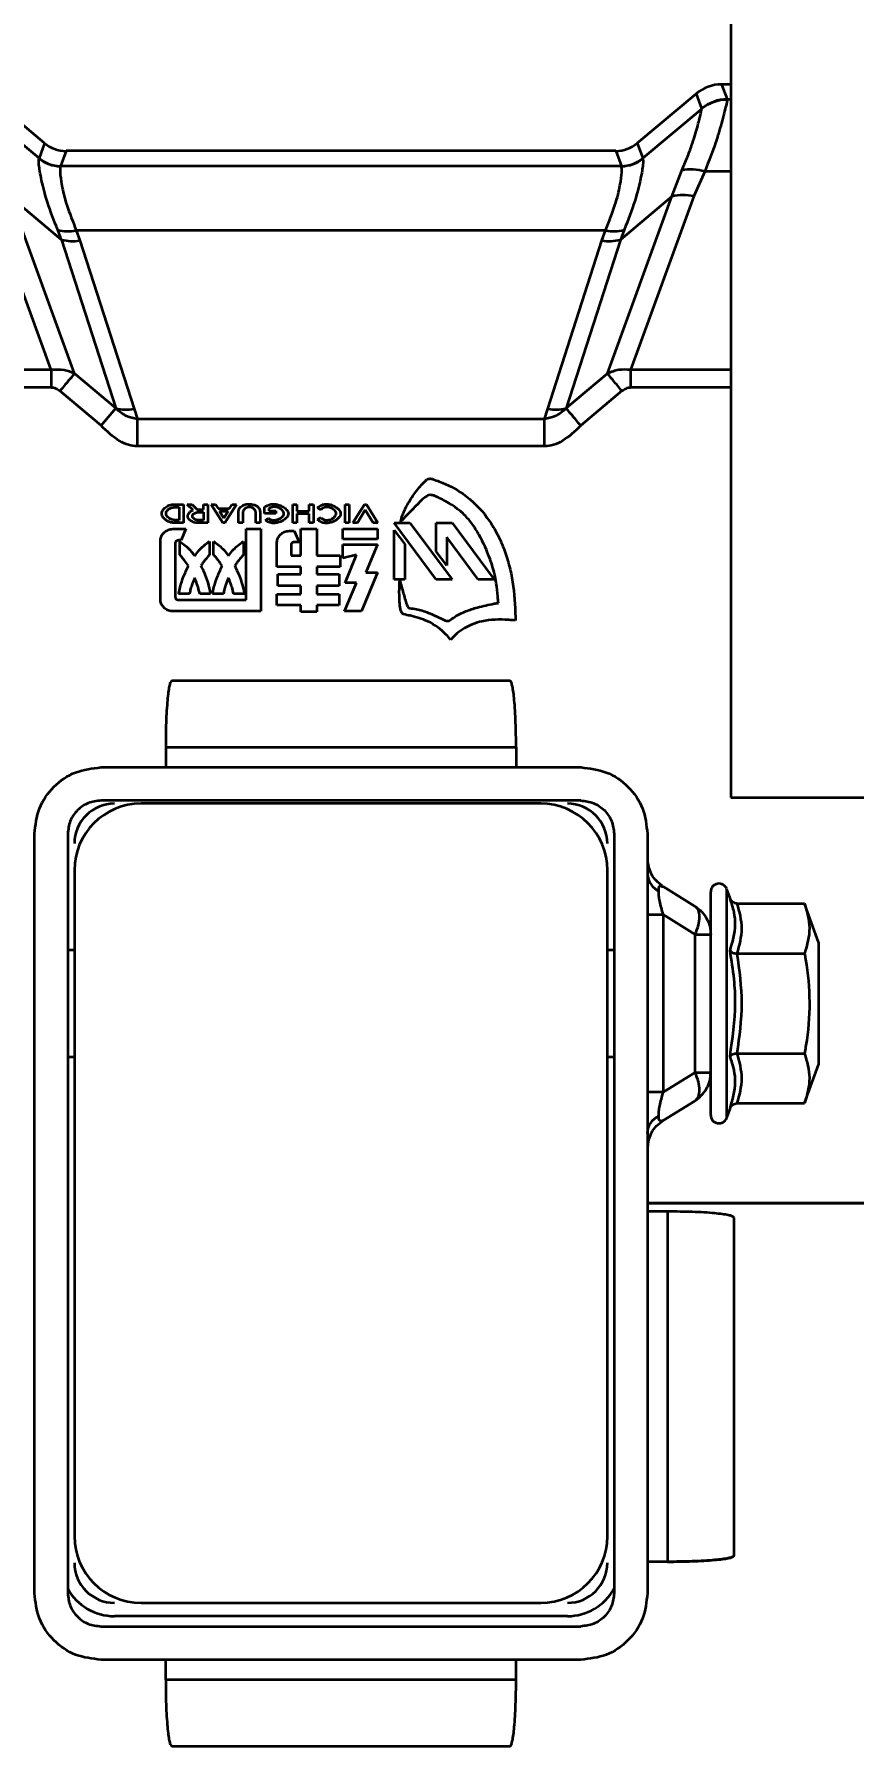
# Model space of a CAD drawing. Header units: millimetres. Extents: x 0 to 420, y 0 to 297.
# Drawn here: x 167.975 to 168.589, y 173.472 to 174.765 of the extents above; entities that cross this region are included whole.
import ezdxf

# ---------------------------------------------------------------- set-up
doc = ezdxf.new("R2010")
doc.units = ezdxf.units.MM
doc.layers.add('尺寸线层', color=150, linetype='Continuous')
doc.styles.add('SLDTEXTSTYLE2', font='TXT', dxfattribs={"width": 0.7})
doc.dimstyles.new('SLDDIMSTYLE0', dxfattribs={"dimtxt": 3.5, "dimasz": 3.302, "dimexe": 0, "dimexo": 0.0625, "dimgap": 0.875, "dimtad": 1, "dimdec": 1, "dimlfac": 100, "dimrnd": 1e-09, "dimzin": 12, "dimdsep": 46, "dimtxsty": 'SLDTEXTSTYLE2', "dimsah": 1, "dimcen": 0.09, "dimadec": 0, "dimazin": 3, "dimtfac": 1, "dimtdec": 3, "dimtofl": 0, "dimtmove": 0, "dimatfit": 3, "dimfxl": 0, "dimfrac": 2, "dimtolj": 1, "dimtzin": 12, "dimarcsym": 0})

# ---------------------------------------------------------------- blocks, each defined once
blk = doc.blocks.new('_D_6')
at = {"layer": '尺寸线层'}
for p, q in [((91.2154, 164.9172), (91.2154, 234.1922)), ((321.3154, 165.1871), (321.3154, 234.1922)), ((321.3154, 233.1922), (91.2154, 233.1922))]:
    blk.add_line(p, q, dxfattribs=at)
for points in [[(91.2154, 233.1922), (94.5174, 232.6842), (94.5174, 233.7002)], [(321.3154, 233.1922), (318.0134, 233.7002), (318.0134, 232.6842)]]:
    blk.add_solid(points, dxfattribs=at)
at = {"layer": '尺寸线层', "insert": (205.1726, 237.704), "char_height": 3.5, "attachment_point": 1, "style": 'SLDTEXTSTYLE2'}
blk.add_mtext('23010', dxfattribs=at)
blk = doc.blocks.new('_D_7')
at = {"layer": '尺寸线层'}
for p, q in [((70.597, 160.4022), (70.597, 246.1922)), ((332.8156, 175.1167), (332.8156, 246.1922)), ((332.8156, 245.1922), (70.597, 245.1922))]:
    blk.add_line(p, q, dxfattribs=at)
for points in [[(70.597, 245.1922), (73.899, 244.6842), (73.899, 245.7002)], [(332.8156, 245.1922), (329.5136, 245.7002), (329.5136, 244.6842)]]:
    blk.add_solid(points, dxfattribs=at)
at = {"layer": '尺寸线层', "insert": (202.8758, 249.704), "char_height": 3.5, "attachment_point": 1, "style": 'SLDTEXTSTYLE2'}
blk.add_mtext('26221.85', dxfattribs=at)

msp = doc.modelspace()

# ---------------------------------------------------------------- linework, layer by layer
at = {"color": 7, "linetype": 'Continuous', "lineweight": 35}
for p, q in [((168.497, 177.8203), (168.497, 174.1922)), ((168.4945, 174.7165), (168.4904, 174.7276)), ((168.497, 174.7276), (168.4904, 174.7276)), ((167.9821, 174.6834), (167.9379, 174.7206)), ((168.4712, 174.7206), (168.4269, 174.6834)), ((168.4712, 174.7206), (168.4752, 174.7095)), ((168.4945, 174.7165), (168.4945, 174.7161)), ((168.4945, 174.7165), (168.497, 174.7165)), ((167.978, 174.6721), (167.9338, 174.7091)), ((168.4752, 174.7091), (168.431, 174.6721)), ((168.4752, 174.7095), (168.4752, 174.7091)), ((167.9821, 174.6834), (167.978, 174.6721)), ((167.9982, 174.6776), (167.994, 174.6662)), ((168.4108, 174.6776), (167.9982, 174.6776)), ((168.4108, 174.6776), (168.415, 174.6662)), ((168.4269, 174.6834), (168.431, 174.6721)), ((167.978, 174.672), (167.978, 174.6721)), ((167.994, 174.6661), (167.994, 174.6662)), ((168.415, 174.6661), (167.994, 174.6661)), ((168.415, 174.6661), (168.415, 174.6662)), ((168.431, 174.6721), (168.4311, 174.672)), ((168.4529, 174.6435), (168.4603, 174.663)), ((168.4775, 174.6622), (168.4693, 174.6436)), ((168.497, 174.6622), (168.4775, 174.6622)), ((167.9871, 174.5133), (167.9397, 174.6436)), ((168.0046, 174.5105), (167.9562, 174.6435)), ((167.9562, 174.6435), (167.9949, 174.611)), ((168.4045, 174.5105), (168.4529, 174.6435)), ((168.4529, 174.6435), (168.4142, 174.611)), ((168.4693, 174.6436), (168.4219, 174.5133)), ((167.9949, 174.611), (167.992, 174.6183)), ((167.9949, 174.611), (168.0355, 174.4845)), ((168.0059, 174.618), (168.0086, 174.6104)), ((168.4031, 174.618), (168.0059, 174.618)), ((168.0086, 174.6104), (168.0493, 174.4839)), ((168.3598, 174.4839), (168.4004, 174.6104)), ((168.4142, 174.611), (168.3735, 174.4845)), ((168.4004, 174.6104), (168.4031, 174.618)), ((168.4171, 174.6183), (168.4142, 174.611)), ((167.9871, 174.5133), (167.7807, 174.5133)), ((168.0355, 174.4845), (168.0046, 174.5105)), ((168.4045, 174.5105), (168.3735, 174.4845)), ((168.4219, 174.5133), (168.4219, 174.5001)), ((168.497, 174.5133), (168.4219, 174.5133)), ((167.9871, 174.5001), (167.7807, 174.5001)), ((168.0245, 174.4714), (167.9936, 174.4974)), ((168.4154, 174.4974), (168.3845, 174.4714)), ((168.497, 174.5001), (168.4219, 174.5001)), ((168.0245, 174.4714), (168.0355, 174.4845)), ((168.0493, 174.4839), (168.0518, 174.4762)), ((168.3573, 174.4762), (168.3598, 174.4839)), ((168.0518, 174.4559), (168.0518, 174.4762)), ((168.3573, 174.4762), (168.0518, 174.4762)), ((168.3573, 174.4559), (168.3573, 174.4762)), ((168.3573, 174.4559), (168.0518, 174.4559)), ((168.0787, 174.4123), (168.0864, 174.4123)), ((168.079, 174.4101), (168.0832, 174.4101)), ((168.0832, 174.4101), (168.0832, 174.4005)), ((168.0864, 174.4123), (168.0864, 174.3984)), ((168.089, 174.4123), (168.0929, 174.4123)), ((168.0935, 174.408), (168.089, 174.4123)), ((168.0929, 174.4123), (168.0967, 174.4084)), ((168.0976, 174.4085), (168.1014, 174.4085)), ((168.0977, 174.4065), (168.1014, 174.4065)), ((168.1014, 174.4123), (168.1047, 174.4123)), ((168.1014, 174.4085), (168.1014, 174.4123)), ((168.1014, 174.4065), (168.1014, 174.4004)), ((168.1047, 174.4123), (168.1047, 174.3984)), ((168.1071, 174.4123), (168.1104, 174.4123)), ((168.1158, 174.3984), (168.1071, 174.4123)), ((168.1104, 174.4123), (168.1123, 174.4092)), ((168.1123, 174.4092), (168.121, 174.4092)), ((168.1166, 174.4018), (168.1134, 174.4072)), ((168.1134, 174.4072), (168.1199, 174.4072)), ((168.1199, 174.4072), (168.1166, 174.4018)), ((168.1262, 174.4123), (168.1175, 174.3984)), ((168.121, 174.4092), (168.1228, 174.4123)), ((168.1228, 174.4123), (168.1262, 174.4123)), ((168.1277, 174.3984), (168.1277, 174.4067)), ((168.1309, 174.4061), (168.1309, 174.3984)), ((168.1407, 174.3984), (168.1407, 174.4061)), ((168.1438, 174.4067), (168.1438, 174.3984)), ((168.1472, 174.4054), (168.1472, 174.4104)), ((168.1556, 174.4054), (168.1472, 174.4054)), ((168.1479, 174.4002), (168.1499, 174.4019)), ((168.1504, 174.4092), (168.1504, 174.4074)), ((168.1504, 174.4074), (168.1556, 174.4074)), ((168.1556, 174.4074), (168.1556, 174.4054)), ((168.1683, 174.4123), (168.1715, 174.4123)), ((168.1683, 174.3984), (168.1683, 174.4123)), ((168.1715, 174.4123), (168.1715, 174.4073)), ((168.1715, 174.4073), (168.1807, 174.4073)), ((168.1715, 174.4053), (168.1715, 174.3984)), ((168.1807, 174.4053), (168.1715, 174.4053)), ((168.1807, 174.4123), (168.1838, 174.4123)), ((168.1807, 174.4073), (168.1807, 174.4123)), ((168.1807, 174.3984), (168.1807, 174.4053)), ((168.1838, 174.4123), (168.1838, 174.3984)), ((168.1894, 174.4083), (168.1869, 174.4098)), ((168.1869, 174.4009), (168.1894, 174.4024)), ((168.2076, 174.3984), (168.2076, 174.4123)), ((168.2076, 174.4123), (168.2108, 174.4123)), ((168.2108, 174.4123), (168.2108, 174.3984)), ((168.2134, 174.3984), (168.2221, 174.4123)), ((168.2228, 174.4083), (168.217, 174.3984)), ((168.2221, 174.4123), (168.2236, 174.4123)), ((168.2287, 174.3984), (168.2228, 174.4083)), ((168.2236, 174.4123), (168.2322, 174.3984)), ((168.0784, 174.3938), (168.0881, 174.3938)), ((168.0832, 174.4005), (168.0793, 174.4005)), ((168.0864, 174.3984), (168.0793, 174.3984)), ((168.0881, 174.3938), (168.0846, 174.3853)), ((168.1047, 174.3984), (168.0967, 174.3984)), ((168.1014, 174.4004), (168.0972, 174.4004)), ((168.1175, 174.3984), (168.1158, 174.3984)), ((168.1309, 174.3984), (168.1277, 174.3984)), ((168.1333, 174.3938), (168.1444, 174.3938)), ((168.1333, 174.3405), (168.1333, 174.3938)), ((168.1438, 174.3984), (168.1407, 174.3984)), ((168.1444, 174.3938), (168.1444, 174.332)), ((168.1657, 174.3923), (168.1695, 174.3923)), ((168.1715, 174.3984), (168.1683, 174.3984)), ((168.1695, 174.3923), (168.1732, 174.3839)), ((168.1744, 174.3938), (168.1863, 174.3938)), ((168.1744, 174.3739), (168.1744, 174.3938)), ((168.1838, 174.3984), (168.1807, 174.3984)), ((168.1863, 174.3938), (168.1863, 174.3739)), ((168.2059, 174.3862), (168.2059, 174.3938)), ((168.2059, 174.3938), (168.2319, 174.3938)), ((168.2108, 174.3984), (168.2076, 174.3984)), ((168.217, 174.3984), (168.2134, 174.3984)), ((168.2322, 174.3984), (168.2287, 174.3984)), ((168.2319, 174.3938), (168.2319, 174.3862)), ((168.2445, 174.3983), (168.2563, 174.3983)), ((168.276, 174.3558), (168.2445, 174.3983)), ((168.2445, 174.3558), (168.2445, 174.393)), ((168.2445, 174.393), (168.2524, 174.3824)), ((168.2563, 174.3983), (168.2879, 174.3558)), ((168.276, 174.3983), (168.2879, 174.3983)), ((168.276, 174.377), (168.276, 174.3983)), ((168.2879, 174.3983), (168.3195, 174.3558)), ((168.069, 174.3414), (168.069, 174.3845)), ((168.0801, 174.3827), (168.0801, 174.3431)), ((168.0846, 174.3853), (168.0828, 174.3853)), ((168.0836, 174.3743), (168.0836, 174.3845)), ((168.1058, 174.3845), (168.1058, 174.3743)), ((168.109, 174.3743), (168.109, 174.3845)), ((168.1313, 174.3845), (168.1313, 174.3743)), ((168.1564, 174.3655), (168.1564, 174.383)), ((168.1671, 174.3815), (168.1671, 174.3739)), ((168.1732, 174.3839), (168.1697, 174.3839)), ((168.2319, 174.3862), (168.2059, 174.3862)), ((168.2059, 174.3821), (168.2319, 174.3821)), ((168.2059, 174.3719), (168.2059, 174.3821)), ((168.2319, 174.3821), (168.2231, 174.3612)), ((168.2524, 174.3824), (168.2524, 174.3558)), ((168.2839, 174.3664), (168.276, 174.377)), ((168.3076, 174.3558), (168.2839, 174.3877)), ((168.2839, 174.3877), (168.2839, 174.3664)), ((168.1744, 174.3655), (168.1564, 174.3655)), ((168.1671, 174.3739), (168.1744, 174.3739)), ((168.1744, 174.3598), (168.1744, 174.3655)), ((168.1863, 174.3739), (168.204, 174.3739)), ((168.1863, 174.3655), (168.1863, 174.3598)), ((168.204, 174.3655), (168.1863, 174.3655)), ((168.204, 174.3739), (168.204, 174.3655)), ((168.2161, 174.3743), (168.2059, 174.3719)), ((168.2076, 174.3534), (168.2161, 174.3743)), ((168.1572, 174.3598), (168.1744, 174.3598)), ((168.1572, 174.351), (168.1572, 174.3598)), ((168.1744, 174.351), (168.1572, 174.351)), ((168.1744, 174.3449), (168.1744, 174.351)), ((168.1863, 174.3598), (168.2032, 174.3598)), ((168.1863, 174.351), (168.1863, 174.3449)), ((168.2032, 174.351), (168.1863, 174.351)), ((168.2032, 174.3598), (168.2032, 174.351)), ((168.2073, 174.3322), (168.2161, 174.3534)), ((168.2161, 174.3534), (168.2076, 174.3534)), ((168.2319, 174.3612), (168.2199, 174.3322)), ((168.2231, 174.3612), (168.2319, 174.3612)), ((168.2524, 174.3558), (168.2445, 174.3558)), ((168.2879, 174.3558), (168.276, 174.3558)), ((168.3195, 174.3558), (168.3076, 174.3558)), ((168.0909, 174.3452), (168.0827, 174.3452)), ((168.0828, 174.3405), (168.1333, 174.3405)), ((168.1067, 174.3452), (168.0985, 174.3452)), ((168.1163, 174.3452), (168.1081, 174.3452)), ((168.1321, 174.3452), (168.124, 174.3452)), ((168.1564, 174.3449), (168.1744, 174.3449)), ((168.1564, 174.3365), (168.1564, 174.3449)), ((168.1744, 174.3365), (168.1564, 174.3365)), ((168.1744, 174.3316), (168.1744, 174.3365)), ((168.1863, 174.3449), (168.2033, 174.3449)), ((168.1863, 174.3365), (168.1863, 174.3316)), ((168.2033, 174.3365), (168.1863, 174.3365)), ((168.2033, 174.3449), (168.2033, 174.3365)), ((168.1444, 174.332), (168.0784, 174.332)), ((168.1863, 174.3316), (168.1744, 174.3316)), ((168.2199, 174.3322), (168.2073, 174.3322)), ((168.3314, 174.2799), (168.0776, 174.2799)), ((168.3314, 174.2799), (168.3315, 174.2799)), ((168.073, 174.2299), (168.336, 174.2299)), ((168.073, 174.2299), (168.073, 174.2149)), ((168.336, 174.2299), (168.336, 174.2149)), ((168.3361, 174.2299), (168.3361, 174.2149)), ((168.0245, 174.2149), (168.3845, 174.2149)), ((168.3845, 174.1899), (168.0245, 174.1899)), ((168.3545, 174.1876), (168.0545, 174.1876)), ((168.497, 174.1922), (182.497, 174.1922)), ((167.9745, 173.5949), (167.9745, 174.1649)), ((167.9995, 174.1649), (167.9995, 173.5949)), ((168.4095, 174.1649), (168.4095, 173.5949)), ((168.4345, 174.1649), (168.4345, 173.5949)), ((168.436, 174.1376), (168.4347, 174.1438)), ((168.0045, 174.1376), (168.0045, 173.6376)), ((168.4045, 173.6376), (168.4045, 174.1376)), ((168.437, 174.1359), (168.4352, 174.1407)), ((168.4455, 174.1259), (168.4438, 174.1273)), ((168.4457, 174.1255), (168.4463, 174.1255)), ((168.4463, 174.1255), (168.4703, 174.1105)), ((168.482, 174.0893), (168.482, 174.1214)), ((168.4965, 174.1167), (168.494, 174.1235)), ((168.494, 173.9517), (168.494, 174.1235)), ((168.4463, 174.1043), (168.4463, 173.9709)), ((168.4463, 174.1043), (168.4703, 174.0893)), ((168.5017, 174.1127), (168.5524, 174.1127)), ((168.563, 174.0836), (168.5524, 174.1127)), ((168.0045, 174.0776), (167.9995, 174.0776)), ((168.4095, 174.0776), (168.4045, 174.0776)), ((168.4703, 173.9858), (168.4703, 174.0893)), ((168.4703, 174.0893), (168.482, 174.0893)), ((168.482, 173.9858), (168.482, 174.0893)), ((168.563, 174.0836), (168.563, 173.9916)), ((168.5017, 174.0751), (168.5524, 174.0751)), ((168.5017, 174.0001), (168.5524, 174.0001)), ((167.9995, 173.9976), (168.0045, 173.9976)), ((168.4045, 173.9976), (168.4095, 173.9976)), ((168.5524, 173.9626), (168.563, 173.9916)), ((168.4463, 173.9709), (168.4703, 173.9858)), ((168.4703, 173.9858), (168.482, 173.9858)), ((168.482, 173.9538), (168.482, 173.9858)), ((168.4463, 173.9497), (168.4703, 173.9646)), ((168.5017, 173.9626), (168.5524, 173.9626)), ((168.494, 173.9517), (168.4965, 173.9585)), ((168.4351, 173.9354), (168.4345, 173.9285)), ((168.4347, 173.9314), (168.436, 173.9376)), ((168.4352, 173.9345), (168.437, 173.9393)), ((168.4349, 173.9314), (168.4352, 173.9337)), ((168.4345, 173.8876), (168.6723, 173.8876)), ((168.6723, 173.8876), (168.4345, 173.8876)), ((168.4495, 173.8814), (168.4345, 173.8814)), ((168.4495, 173.8814), (168.4495, 173.6184)), ((168.4995, 173.623), (168.4995, 173.8768)), ((168.4495, 173.6184), (168.4345, 173.6184)), ((168.0545, 173.5876), (168.3545, 173.5876)), ((168.3745, 173.5776), (168.0345, 173.5776)), ((168.0245, 173.5699), (168.3845, 173.5699)), ((168.3845, 173.5449), (168.0245, 173.5449)), ((168.073, 173.5299), (168.073, 173.5449)), ((168.336, 173.5299), (168.336, 173.5449)), ((168.3361, 173.5299), (168.3361, 173.5449)), ((168.336, 173.5299), (168.073, 173.5299)), ((168.0776, 173.4799), (168.3314, 173.4799)), ((168.3315, 173.4799), (168.3314, 173.4799))]:
    msp.add_line(p, q, dxfattribs=at)
for centre, radius, start, end in [((168.4945, 174.6864), 0.03, 90.0586, 129.9414), ((168.4944, 174.6861), 0.03, 89.859, 129.7499), ((167.9941, 174.6913), 0.025, 230.0586, 269.9414), ((167.994, 174.6912), 0.025, 230.0357, 269.9067), ((168.415, 174.6913), 0.025, 270.0586, 309.9414), ((168.415, 174.6912), 0.025, 270.0933, 309.9643), ((168.4674, 174.6307), 0.033, 72.1572, 102.5019), ((168.4614, 174.6082), 0.0363, 77.3368, 103.5701), ((167.9995, 174.6465), 0.0292, 254.9938, 282.6645), ((168.0029, 174.6401), 0.0302, 254.4497, 280.7966), ((168.4061, 174.6401), 0.0302, 259.2034, 285.5503), ((168.4095, 174.6465), 0.0292, 257.3355, 285.0062), ((168.0436, 174.5136), 0.0302, 254.4498, 280.7965), ((168.3654, 174.5136), 0.0302, 259.2033, 285.5504), ((168.0545, 174.1376), 0.05, 90, 180), ((168.0345, 174.1576), 0.03, 90, 180), ((168.3545, 174.1376), 0.05, 0, 90), ((168.3745, 174.1576), 0.03, 0, 90), ((168.4882, 174.1214), 0.00619, 20, 180), ((168.4882, 173.9538), 0.00619, 180, 340), ((168.0545, 173.6376), 0.05, 180, 270), ((168.3545, 173.6376), 0.05, 270, 0), ((168.0345, 173.6176), 0.03, 180, 270), ((168.3745, 173.6176), 0.03, 270, 0), ((168.0345, 173.6176), 0.04, 208.955, 270), ((168.3745, 173.6176), 0.04, 270, 331.045)]:
    msp.add_arc(centre, radius, start, end, dxfattribs=at)
for centre, major_axis, start_param, end_param in [((168.4904, 174.6976), (0.0103, -0.0282), 2.793026, 3.49016), ((167.9982, 174.7026), (0.0086, 0.0235), 2.793026, 3.49016), ((168.4108, 174.7026), (0.0086, -0.0235), 5.934618, 6.631752)]:
    msp.add_ellipse(centre, major_axis=major_axis, ratio=0.998448, start_param=start_param, end_param=end_param, dxfattribs=at)
for points, knots in [([(168.4945, 174.7161), (168.4943, 174.7152), (168.4939, 174.7135), (168.4926, 174.708), (168.4908, 174.7009), (168.4885, 174.6928), (168.4848, 174.6808), (168.4805, 174.6697), (168.4775, 174.6622)], [0, 0, 0, 0, 0.1663954, 0.3268016, 0.4799251, 0.6101743, 0.735331, 1, 1, 1, 1]), ([(168.4603, 174.663), (168.4617, 174.6662), (168.4645, 174.6728), (168.4677, 174.6815), (168.4702, 174.6892), (168.4726, 174.6975), (168.4745, 174.7055), (168.475, 174.7079), (168.4752, 174.7091)], [0, 0, 0, 0, 0.128995, 0.260465, 0.386664, 0.51504, 0.752772, 1, 1, 1, 1]), ([(167.992, 174.6183), (167.9892, 174.6255), (167.9836, 174.6399), (167.9795, 174.6566), (167.9775, 174.6684), (167.9778, 174.6708), (167.978, 174.672)], [0, 0, 0, 0, 0.247618, 0.49308, 0.751102, 1, 1, 1, 1]), ([(167.994, 174.6661), (167.9938, 174.665), (167.9934, 174.6628), (167.9948, 174.6523), (167.9981, 174.6377), (168.0033, 174.6246), (168.0059, 174.618)], [0, 0, 0, 0, 0.262701, 0.501004, 0.750686, 1, 1, 1, 1]), ([(168.4031, 174.618), (168.4057, 174.6246), (168.4109, 174.6377), (168.4142, 174.6523), (168.4157, 174.6628), (168.4152, 174.665), (168.415, 174.6661)], [0, 0, 0, 0, 0.249344, 0.499045, 0.737295, 1, 1, 1, 1]), ([(168.4311, 174.672), (168.4312, 174.6708), (168.4315, 174.6685), (168.4296, 174.6572), (168.4257, 174.6408), (168.42, 174.6258), (168.4171, 174.6183)], [0, 0, 0, 0, 0.247443, 0.48656, 0.74027, 1, 1, 1, 1]), ([(168.0046, 174.5105), (168.002, 174.5115), (167.9966, 174.5137), (167.9904, 174.5134), (167.9871, 174.5133)], [0, 0, 0, 0, 0.466493, 1, 1, 1, 1]), ([(167.9871, 174.5133), (167.9871, 174.5113), (167.9871, 174.5073), (167.9871, 174.5025), (167.9871, 174.5001)], [0, 0, 0, 0, 0.506963, 1, 1, 1, 1]), ([(168.0046, 174.5105), (168.0039, 174.5097), (168.0027, 174.5082), (168, 174.505), (167.9969, 174.5013), (167.9947, 174.4987), (167.9936, 174.4974)], [0, 0, 0, 0, 0.245847, 0.499999, 0.754151, 1, 1, 1, 1]), ([(168.4219, 174.5133), (168.4189, 174.5134), (168.4127, 174.5138), (168.4073, 174.5116), (168.4045, 174.5105)], [0, 0, 0, 0, 0.487848, 1, 1, 1, 1]), ([(168.4154, 174.4974), (168.4144, 174.4987), (168.4122, 174.5013), (168.4091, 174.505), (168.4064, 174.5082), (168.4051, 174.5097), (168.4045, 174.5105)], [0, 0, 0, 0, 0.245849, 0.500001, 0.754152, 1, 1, 1, 1]), ([(167.9871, 174.5001), (167.9877, 174.5), (167.9888, 174.5), (167.9911, 174.4992), (167.9926, 174.4981), (167.9936, 174.4974)], [0, 0, 0, 0, 0.232062, 0.478453, 1, 1, 1, 1]), ([(168.4154, 174.4974), (168.4165, 174.4981), (168.4179, 174.4992), (168.4202, 174.5), (168.4214, 174.5), (168.4219, 174.5001)], [0, 0, 0, 0, 0.521782, 0.769325, 1, 1, 1, 1]), ([(168.0518, 174.4762), (168.049, 174.4768), (168.0447, 174.4778), (168.0392, 174.4809), (168.0368, 174.4832), (168.0355, 174.4845)], [0, 0, 0, 0, 0.4521486, 0.7055371, 1, 1, 1, 1]), ([(168.3735, 174.4845), (168.3722, 174.4832), (168.3698, 174.4809), (168.3643, 174.4778), (168.36, 174.4768), (168.3573, 174.4762)], [0, 0, 0, 0, 0.294463, 0.547852, 1, 1, 1, 1]), ([(168.3845, 174.4714), (168.3834, 174.4727), (168.3812, 174.4753), (168.3781, 174.479), (168.3754, 174.4822), (168.3741, 174.4837), (168.3735, 174.4845)], [0, 0, 0, 0, 0.245848, 0.5, 0.754152, 1, 1, 1, 1]), ([(168.0518, 174.4559), (168.0495, 174.4561), (168.0448, 174.4565), (168.035, 174.4613), (168.0289, 174.4672), (168.0245, 174.4714)], [0, 0, 0, 0, 0.209288, 0.438923, 1, 1, 1, 1]), ([(168.3845, 174.4714), (168.3802, 174.4672), (168.374, 174.4613), (168.3643, 174.4565), (168.3595, 174.4561), (168.3573, 174.4559)], [0, 0, 0, 0, 0.558619, 0.78934, 1, 1, 1, 1]), ([(168.2493, 174.3993), (168.2497, 174.4009), (168.251, 174.4058), (168.255, 174.4133), (168.2606, 174.422), (168.2653, 174.4272), (168.2677, 174.4298)], [0, 0, 0, 0, 0.138868, 0.417722, 0.706333, 1, 1, 1, 1]), ([(168.2677, 174.4298), (168.2682, 174.4303), (168.2691, 174.4311), (168.2707, 174.4316), (168.2722, 174.4316), (168.2731, 174.4313), (168.2736, 174.4311)], [0, 0, 0, 0, 0.319453, 0.543111, 0.766311, 1, 1, 1, 1]), ([(168.2736, 174.4311), (168.2752, 174.4306), (168.2831, 174.4279), (168.2984, 174.42), (168.3124, 174.4058), (168.3215, 174.3911), (168.3269, 174.3793), (168.3308, 174.3669), (168.3346, 174.3497), (168.3351, 174.3365), (168.3355, 174.3276)], [0, 0, 0, 0, 0.03865, 0.194338, 0.392706, 0.493149, 0.593544, 0.693896, 0.794211, 1, 1, 1, 1]), ([(168.3181, 174.3664), (168.3175, 174.368), (168.3148, 174.3759), (168.3101, 174.3867), (168.3029, 174.398), (168.2939, 174.4085), (168.2836, 174.4146), (168.2752, 174.4185), (168.2726, 174.4194), (168.2705, 174.4193), (168.2675, 174.4179), (168.2605, 174.4109), (168.2542, 174.4043), (168.2493, 174.3993)], [0, 0, 0, 0, 0.048169, 0.241379, 0.33788, 0.433916, 0.639701, 0.675797, 0.701807, 0.718369, 0.734888, 0.796355, 1, 1, 1, 1]), ([(168.0793, 174.3984), (168.0785, 174.3985), (168.0763, 174.3987), (168.0734, 174.4002), (168.0713, 174.4021), (168.0703, 174.4037), (168.0699, 174.4052), (168.0702, 174.4067), (168.0711, 174.4085), (168.0732, 174.4105), (168.0759, 174.412), (168.078, 174.4122), (168.0787, 174.4123)], [0, 0, 0, 0, 0.103068, 0.272975, 0.380129, 0.450745, 0.504132, 0.557726, 0.630958, 0.750137, 0.907593, 1, 1, 1, 1]), ([(168.0793, 174.4005), (168.0788, 174.4006), (168.0773, 174.4008), (168.0754, 174.4018), (168.074, 174.4032), (168.0734, 174.4043), (168.0732, 174.4054), (168.0734, 174.4064), (168.0741, 174.4077), (168.0755, 174.409), (168.0773, 174.4099), (168.0785, 174.4101), (168.079, 174.4101)], [0, 0, 0, 0, 0.107522, 0.269023, 0.38047, 0.452163, 0.50862, 0.565188, 0.646662, 0.775363, 0.910485, 1, 1, 1, 1]), ([(168.0967, 174.3984), (168.0959, 174.3984), (168.0941, 174.3987), (168.0919, 174.3998), (168.0904, 174.4011), (168.0897, 174.4022), (168.0895, 174.4033), (168.0897, 174.4045), (168.0905, 174.4058), (168.0917, 174.4072), (168.093, 174.4077), (168.0935, 174.408)], [0, 0, 0, 0, 0.147974, 0.353463, 0.450206, 0.530143, 0.591907, 0.65363, 0.750939, 0.887099, 1, 1, 1, 1]), ([(168.0972, 174.4004), (168.0968, 174.4005), (168.096, 174.4005), (168.0952, 174.4009), (168.0947, 174.4012), (168.0943, 174.4015), (168.0939, 174.4018), (168.0935, 174.4022), (168.0931, 174.4027), (168.093, 174.4033), (168.093, 174.4036), (168.093, 174.4039), (168.0932, 174.4043), (168.0935, 174.4047), (168.0938, 174.405), (168.0942, 174.4053), (168.0945, 174.4055), (168.0949, 174.4057), (168.0953, 174.4059), (168.0956, 174.406), (168.096, 174.4062), (168.0964, 174.4063), (168.0968, 174.4064), (168.0972, 174.4065), (168.0976, 174.4065), (168.0977, 174.4065)], [0, 0, 0, 0, 0.104931, 0.188559, 0.230252, 0.271948, 0.313654, 0.355384, 0.425825, 0.468883, 0.490273, 0.510955, 0.563746, 0.591003, 0.644663, 0.671402, 0.698138, 0.751654, 0.778385, 0.805115, 0.858613, 0.885344, 0.912077, 0.955815, 1, 1, 1, 1]), ([(168.0967, 174.4084), (168.0968, 174.4084), (168.0969, 174.4084), (168.0972, 174.4085), (168.0975, 174.4085), (168.0976, 174.4085)], [0, 0, 0, 0, 0.253407, 0.506797, 1, 1, 1, 1]), ([(168.1277, 174.4067), (168.1277, 174.4071), (168.1278, 174.4082), (168.1287, 174.4097), (168.13, 174.4111), (168.1322, 174.4122), (168.1354, 174.4126), (168.1386, 174.4124), (168.1413, 174.4113), (168.1428, 174.4098), (168.1437, 174.4082), (168.1438, 174.4071), (168.1438, 174.4067)], [0, 0, 0, 0, 0.057396, 0.142461, 0.228893, 0.320305, 0.471061, 0.658867, 0.756094, 0.853964, 0.944424, 1, 1, 1, 1]), ([(168.1407, 174.4061), (168.1406, 174.4065), (168.1405, 174.4073), (168.1398, 174.4084), (168.1386, 174.4095), (168.1369, 174.4102), (168.1351, 174.4103), (168.1335, 174.4098), (168.1321, 174.4089), (168.1312, 174.4077), (168.1309, 174.4068), (168.1309, 174.4063), (168.1309, 174.4061)], [0, 0, 0, 0, 0.075155, 0.16832, 0.291124, 0.415852, 0.54785, 0.661465, 0.788026, 0.890381, 0.967538, 1, 1, 1, 1]), ([(168.1472, 174.4104), (168.1487, 174.4112), (168.1514, 174.4126), (168.1562, 174.4126), (168.1601, 174.4112), (168.1629, 174.4092), (168.1644, 174.4076), (168.165, 174.4062), (168.1651, 174.405), (168.1647, 174.4037), (168.1636, 174.402), (168.1609, 174.3999), (168.1572, 174.3984), (168.153, 174.398), (168.15, 174.3989), (168.1484, 174.3999), (168.1479, 174.4002)], [0, 0, 0, 0, 0.120432, 0.213162, 0.331684, 0.413005, 0.455865, 0.488872, 0.514902, 0.540892, 0.583063, 0.658706, 0.781016, 0.867724, 0.954736, 1, 1, 1, 1]), ([(168.1499, 174.4019), (168.1506, 174.4015), (168.152, 174.4006), (168.1545, 174.4003), (168.1571, 174.4008), (168.1592, 174.4018), (168.1607, 174.403), (168.1615, 174.4041), (168.1618, 174.4051), (168.1617, 174.406), (168.1612, 174.4072), (168.1598, 174.4086), (168.1576, 174.4099), (168.1548, 174.4106), (168.1524, 174.4102), (168.151, 174.4095), (168.1504, 174.4092)], [0, 0, 0, 0, 0.08987, 0.176538, 0.263027, 0.362446, 0.423179, 0.470099, 0.500982, 0.532068, 0.57022, 0.633522, 0.742023, 0.836258, 0.931198, 1, 1, 1, 1]), ([(168.1869, 174.4098), (168.1878, 174.4105), (168.1898, 174.412), (168.1933, 174.4127), (168.1972, 174.4121), (168.2004, 174.4106), (168.2028, 174.4086), (168.2039, 174.4071), (168.2043, 174.4057), (168.2042, 174.4043), (168.2034, 174.4027), (168.2014, 174.4007), (168.198, 174.3988), (168.1939, 174.3979), (168.1902, 174.3986), (168.1881, 174.3999), (168.187, 174.4007), (168.1869, 174.4009)], [0, 0, 0, 0, 0.0851898, 0.1689633, 0.2461857, 0.3609459, 0.4182105, 0.4624632, 0.4917446, 0.5212139, 0.5573808, 0.6170712, 0.7200168, 0.8276822, 0.9052049, 0.9826242, 1, 1, 1, 1]), ([(168.1894, 174.4024), (168.1899, 174.4019), (168.1911, 174.401), (168.1933, 174.4003), (168.1958, 174.4005), (168.1981, 174.4015), (168.1998, 174.4028), (168.2006, 174.404), (168.2009, 174.405), (168.2009, 174.406), (168.2003, 174.4072), (168.199, 174.4086), (168.1967, 174.4098), (168.1941, 174.4104), (168.1917, 174.4099), (168.1902, 174.4091), (168.1895, 174.4084), (168.1894, 174.4083)], [0, 0, 0, 0, 0.079836, 0.158698, 0.232948, 0.337554, 0.41275, 0.456024, 0.489191, 0.522624, 0.56103, 0.622793, 0.723203, 0.826712, 0.901133, 0.975506, 1, 1, 1, 1]), ([(168.069, 174.3845), (168.0691, 174.3855), (168.0693, 174.3877), (168.071, 174.3904), (168.0733, 174.3925), (168.076, 174.3936), (168.0777, 174.3938), (168.0784, 174.3938)], [0, 0, 0, 0, 0.217033, 0.432668, 0.640579, 0.859649, 1, 1, 1, 1]), ([(168.1564, 174.383), (168.1565, 174.3841), (168.1567, 174.3862), (168.1583, 174.389), (168.1607, 174.3911), (168.1633, 174.3922), (168.1651, 174.3923), (168.1657, 174.3923)], [0, 0, 0, 0, 0.2182785, 0.4351494, 0.6441626, 0.864466, 1, 1, 1, 1]), ([(168.0828, 174.3853), (168.0825, 174.3853), (168.0818, 174.3852), (168.0809, 174.3847), (168.0804, 174.384), (168.0801, 174.3833), (168.0801, 174.3828), (168.0801, 174.3827)], [0, 0, 0, 0, 0.23459, 0.46963, 0.6837, 0.878789, 1, 1, 1, 1]), ([(168.0836, 174.3845), (168.0849, 174.3835), (168.0877, 174.3815), (168.0914, 174.3779), (168.0936, 174.3751), (168.0947, 174.3737)], [0, 0, 0, 0, 0.322508, 0.65906, 1, 1, 1, 1]), ([(168.0947, 174.3737), (168.0958, 174.375), (168.0979, 174.3777), (168.1015, 174.3814), (168.1044, 174.3834), (168.1058, 174.3845)], [0, 0, 0, 0, 0.323586, 0.659323, 1, 1, 1, 1]), ([(168.109, 174.3845), (168.1104, 174.3835), (168.1132, 174.3815), (168.1169, 174.3779), (168.119, 174.3751), (168.1201, 174.3737)], [0, 0, 0, 0, 0.323845, 0.659773, 1, 1, 1, 1]), ([(168.1201, 174.3737), (168.1211, 174.375), (168.1232, 174.3777), (168.1269, 174.3814), (168.1298, 174.3834), (168.1313, 174.3845)], [0, 0, 0, 0, 0.322168, 0.658364, 1, 1, 1, 1]), ([(168.1697, 174.3839), (168.1694, 174.3839), (168.1688, 174.3839), (168.168, 174.3835), (168.1674, 174.3829), (168.1671, 174.3822), (168.1671, 174.3817), (168.1671, 174.3815)], [0, 0, 0, 0, 0.2727578, 0.4578419, 0.6443533, 0.8508999, 1, 1, 1, 1]), ([(168.0827, 174.3452), (168.0831, 174.3468), (168.084, 174.3512), (168.0863, 174.3583), (168.0888, 174.3635), (168.09, 174.3661)], [0, 0, 0, 0, 0.22528, 0.610558, 1, 1, 1, 1]), ([(168.09, 174.3661), (168.0891, 174.3675), (168.0876, 174.3696), (168.0854, 174.3723), (168.0842, 174.3736), (168.0836, 174.3743)], [0, 0, 0, 0, 0.481223, 0.740091, 1, 1, 1, 1]), ([(168.1058, 174.3743), (168.1047, 174.373), (168.1029, 174.3711), (168.1009, 174.3683), (168.0999, 174.3669), (168.0994, 174.3661)], [0, 0, 0, 0, 0.484106, 0.741689, 1, 1, 1, 1]), ([(168.0994, 174.3661), (168.1002, 174.3646), (168.1021, 174.3605), (168.1048, 174.3536), (168.1061, 174.348), (168.1067, 174.3452)], [0, 0, 0, 0, 0.225097, 0.610128, 1, 1, 1, 1]), ([(168.1081, 174.3452), (168.1084, 174.3468), (168.1094, 174.3512), (168.1117, 174.3583), (168.1142, 174.3635), (168.1154, 174.3661)], [0, 0, 0, 0, 0.225279, 0.610555, 1, 1, 1, 1]), ([(168.1154, 174.3661), (168.1145, 174.3675), (168.113, 174.3696), (168.1109, 174.3723), (168.1096, 174.3736), (168.109, 174.3743)], [0, 0, 0, 0, 0.48414, 0.741719, 1, 1, 1, 1]), ([(168.1313, 174.3743), (168.1301, 174.373), (168.1284, 174.3711), (168.1263, 174.3683), (168.1253, 174.3668), (168.1248, 174.3661)], [0, 0, 0, 0, 0.482099, 0.740834, 1, 1, 1, 1]), ([(168.1248, 174.3661), (168.1255, 174.3646), (168.1275, 174.3605), (168.1302, 174.3536), (168.1315, 174.348), (168.1321, 174.3452)], [0, 0, 0, 0, 0.225098, 0.610129, 1, 1, 1, 1]), ([(168.3227, 174.3382), (168.3225, 174.3399), (168.3221, 174.3449), (168.3213, 174.3521), (168.3199, 174.3599), (168.3187, 174.3642), (168.3181, 174.3664)], [0, 0, 0, 0, 0.174669, 0.524102, 0.761562, 1, 1, 1, 1]), ([(168.0947, 174.3572), (168.0941, 174.3556), (168.093, 174.3529), (168.0916, 174.3489), (168.0911, 174.3464), (168.0909, 174.3452)], [0, 0, 0, 0, 0.3958448, 0.6967928, 1, 1, 1, 1]), ([(168.0985, 174.3452), (168.0982, 174.3468), (168.0975, 174.3497), (168.0961, 174.3536), (168.0952, 174.356), (168.0947, 174.3572)], [0, 0, 0, 0, 0.397481, 0.698479, 1, 1, 1, 1]), ([(168.1201, 174.3572), (168.1195, 174.3556), (168.1184, 174.3529), (168.1171, 174.3489), (168.1166, 174.3464), (168.1163, 174.3452)], [0, 0, 0, 0, 0.396668, 0.697235, 1, 1, 1, 1]), ([(168.124, 174.3452), (168.1236, 174.3468), (168.123, 174.3497), (168.1215, 174.3536), (168.1206, 174.356), (168.1201, 174.3572)], [0, 0, 0, 0, 0.397021, 0.698347, 1, 1, 1, 1]), ([(168.2564, 174.3288), (168.2547, 174.329), (168.2527, 174.3293), (168.2505, 174.3305), (168.2496, 174.3318), (168.2486, 174.3365), (168.2482, 174.3445), (168.2484, 174.3517), (168.2486, 174.3553)], [0, 0, 0, 0, 0.160025, 0.1969977, 0.234195, 0.3116862, 0.6494763, 1, 1, 1, 1]), ([(168.2486, 174.3553), (168.249, 174.3537), (168.25, 174.3505), (168.2516, 174.3444), (168.253, 174.3398), (168.2539, 174.3369)], [0, 0, 0, 0, 0.2610648, 0.5221233, 1, 1, 1, 1]), ([(168.0784, 174.332), (168.0773, 174.3321), (168.0752, 174.3323), (168.0723, 174.334), (168.0702, 174.3364), (168.0691, 174.339), (168.069, 174.3407), (168.069, 174.3414)], [0, 0, 0, 0, 0.220827, 0.440436, 0.651052, 0.864309, 1, 1, 1, 1]), ([(168.0801, 174.3431), (168.0801, 174.3428), (168.0802, 174.3422), (168.0806, 174.3414), (168.0813, 174.3408), (168.0821, 174.3405), (168.0826, 174.3405), (168.0828, 174.3405)], [0, 0, 0, 0, 0.215909, 0.431679, 0.642748, 0.836136, 1, 1, 1, 1]), ([(168.2539, 174.3369), (168.2541, 174.3365), (168.2544, 174.3356), (168.2551, 174.3348), (168.2557, 174.3344), (168.256, 174.3343), (168.2561, 174.3343)], [0, 0, 0, 0, 0.4140445, 0.7491204, 0.8856781, 1, 1, 1, 1]), ([(168.2859, 174.3251), (168.2873, 174.326), (168.2911, 174.3288), (168.2982, 174.3322), (168.3081, 174.3354), (168.3153, 174.3369), (168.3196, 174.3378)], [0, 0, 0, 0, 0.137822, 0.3904798, 0.6426409, 1, 1, 1, 1]), ([(168.3196, 174.3378), (168.32, 174.3379), (168.3207, 174.338), (168.3217, 174.3382), (168.3224, 174.3382), (168.3227, 174.3382)], [0, 0, 0, 0, 0.400257, 0.699592, 1, 1, 1, 1]), ([(168.2561, 174.3343), (168.2578, 174.3341), (168.2625, 174.3336), (168.2716, 174.3306), (168.2786, 174.3272), (168.2828, 174.3252)], [0, 0, 0, 0, 0.177002, 0.501951, 1, 1, 1, 1]), ([(168.2869, 174.3107), (168.2858, 174.312), (168.281, 174.3175), (168.271, 174.3249), (168.2609, 174.3276), (168.2564, 174.3288)], [0, 0, 0, 0, 0.1389856, 0.6119172, 1, 1, 1, 1]), ([(168.2828, 174.3252), (168.2833, 174.325), (168.284, 174.3248), (168.285, 174.3248), (168.2855, 174.3248), (168.2858, 174.325), (168.2859, 174.3251)], [0, 0, 0, 0, 0.4659208, 0.7194786, 0.8846349, 1, 1, 1, 1]), ([(168.3354, 174.3251), (168.3337, 174.3253), (168.3254, 174.326), (168.3144, 174.3258), (168.3012, 174.3219), (168.2931, 174.3172), (168.2884, 174.3123), (168.2869, 174.3107)], [0, 0, 0, 0, 0.095059, 0.477947, 0.614031, 0.878763, 1, 1, 1, 1]), ([(168.3355, 174.3276), (168.3355, 174.3274), (168.3355, 174.3269), (168.3354, 174.3261), (168.3354, 174.3255), (168.3354, 174.3251)], [0, 0, 0, 0, 0.252501, 0.504816, 1, 1, 1, 1]), ([(168.0776, 174.2799), (168.0772, 174.2796), (168.0765, 174.2791), (168.0754, 174.2747), (168.0744, 174.2675), (168.0737, 174.2576), (168.0731, 174.246), (168.073, 174.2363), (168.073, 174.2299)], [0, 0, 0, 0, 0.157309, 0.270586, 0.50035, 0.630794, 0.757716, 1, 1, 1, 1]), ([(168.336, 174.2299), (168.3359, 174.2363), (168.3358, 174.246), (168.3352, 174.2576), (168.3345, 174.2675), (168.3335, 174.2747), (168.3324, 174.2791), (168.3317, 174.2796), (168.3314, 174.2799)], [0, 0, 0, 0, 0.242279, 0.369203, 0.49965, 0.729414, 0.842683, 1, 1, 1, 1]), ([(168.4345, 174.1349), (168.435, 174.1321), (168.4359, 174.127), (168.4408, 174.1233), (168.443, 174.1217)], [0, 0, 0, 0, 0.559996, 1, 1, 1, 1]), ([(168.4439, 174.1275), (168.443, 174.1281), (168.4405, 174.1301), (168.4382, 174.1331), (168.4373, 174.1355), (168.4371, 174.1359)], [0, 0, 0, 0, 0.294463, 0.87052, 1, 1, 1, 1]), ([(168.443, 174.1217), (168.443, 174.1226), (168.4431, 174.1244), (168.4439, 174.1262), (168.445, 174.1258), (168.4457, 174.1255)], [0, 0, 0, 0, 0.243902, 0.508229, 1, 1, 1, 1]), ([(168.4463, 174.1043), (168.4454, 174.1077), (168.4441, 174.1125), (168.4431, 174.1185), (168.443, 174.1207), (168.443, 174.1217)], [0, 0, 0, 0, 0.5516135, 0.7848249, 1, 1, 1, 1]), ([(168.4965, 174.0772), (168.4984, 174.0836), (168.5012, 174.0931), (168.4998, 174.1065), (168.4977, 174.1131), (168.4965, 174.1167)], [0, 0, 0, 0, 0.499729, 0.72853, 1, 1, 1, 1]), ([(168.5017, 174.1127), (168.5011, 174.1127), (168.5, 174.1128), (168.4985, 174.1137), (168.4973, 174.115), (168.4967, 174.1161), (168.4965, 174.1167), (168.4965, 174.1167)], [0, 0, 0, 0, 0.23614, 0.471311, 0.732321, 0.993287, 1, 1, 1, 1]), ([(168.5524, 174.1127), (168.5542, 174.1065), (168.5579, 174.094), (168.5543, 174.0815), (168.5524, 174.0751)], [0, 0, 0, 0, 0.491212, 1, 1, 1, 1]), ([(168.4965, 173.998), (168.4984, 174.0112), (168.5012, 174.0304), (168.4998, 174.057), (168.4977, 174.0701), (168.4965, 174.0772)], [0, 0, 0, 0, 0.500435, 0.728855, 1, 1, 1, 1]), ([(168.4965, 174.0772), (168.4965, 174.0772), (168.4967, 174.0769), (168.4973, 174.0763), (168.4985, 174.0757), (168.5, 174.0752), (168.5011, 174.0752), (168.5017, 174.0751)], [0, 0, 0, 0, 0.0067129, 0.2676791, 0.5286892, 0.7638601, 1, 1, 1, 1]), ([(168.5017, 174.0751), (168.5034, 174.0626), (168.5068, 174.0376), (168.5034, 174.0126), (168.5017, 174.0001)], [0, 0, 0, 0, 0.499238, 1, 1, 1, 1]), ([(168.5524, 174.0751), (168.5525, 174.0749), (168.5544, 174.0642), (168.557, 174.0424), (168.5554, 174.0174), (168.553, 174.0034), (168.5524, 174.0001)], [0, 0, 0, 0, 0.009604, 0.432631, 0.866873, 1, 1, 1, 1]), ([(168.4965, 173.998), (168.4965, 173.9981), (168.4967, 173.9983), (168.4973, 173.9989), (168.4985, 173.9995), (168.5, 174), (168.5011, 174), (168.5017, 174.0001)], [0, 0, 0, 0, 0.0067129, 0.2676791, 0.5286892, 0.7638601, 1, 1, 1, 1]), ([(168.5524, 174.0001), (168.5542, 173.9939), (168.5579, 173.9814), (168.5543, 173.9689), (168.5524, 173.9626)], [0, 0, 0, 0, 0.491212, 1, 1, 1, 1]), ([(168.4965, 173.9585), (168.4984, 173.9652), (168.5012, 173.9749), (168.4998, 173.9881), (168.4977, 173.9945), (168.4965, 173.998)], [0, 0, 0, 0, 0.499729, 0.72853, 1, 1, 1, 1]), ([(168.443, 173.9535), (168.443, 173.9545), (168.4431, 173.9567), (168.4441, 173.9627), (168.4454, 173.9675), (168.4463, 173.9709)], [0, 0, 0, 0, 0.215184, 0.448387, 1, 1, 1, 1]), ([(168.4965, 173.9585), (168.4965, 173.9585), (168.4967, 173.9591), (168.4973, 173.9602), (168.4985, 173.9615), (168.5, 173.9624), (168.5011, 173.9625), (168.5017, 173.9626)], [0, 0, 0, 0, 0.0067129, 0.2676791, 0.5286892, 0.7638601, 1, 1, 1, 1]), ([(168.4345, 173.9402), (168.435, 173.9431), (168.4359, 173.9481), (168.4408, 173.9518), (168.443, 173.9535)], [0, 0, 0, 0, 0.559996, 1, 1, 1, 1]), ([(168.4355, 173.9352), (168.4361, 173.937), (168.4374, 173.9408), (168.4412, 173.9459), (168.4446, 173.9484), (168.4463, 173.9497)], [0, 0, 0, 0, 0.315477, 0.657739, 1, 1, 1, 1]), ([(168.4463, 173.9497), (168.4454, 173.9493), (168.4441, 173.9488), (168.4431, 173.9508), (168.443, 173.9526), (168.443, 173.9535)], [0, 0, 0, 0, 0.5516135, 0.7848249, 1, 1, 1, 1]), ([(168.4995, 173.8768), (168.4992, 173.8772), (168.4987, 173.8778), (168.4943, 173.879), (168.4872, 173.8799), (168.4772, 173.8807), (168.4656, 173.8812), (168.4559, 173.8813), (168.4495, 173.8814)], [0, 0, 0, 0, 0.157309, 0.270586, 0.50035, 0.630794, 0.757716, 1, 1, 1, 1]), ([(168.4495, 173.6184), (168.4559, 173.6185), (168.4656, 173.6186), (168.4772, 173.6191), (168.4872, 173.6199), (168.4943, 173.6208), (168.4987, 173.622), (168.4992, 173.6226), (168.4995, 173.623)], [0, 0, 0, 0, 0.242279, 0.369202, 0.49965, 0.729414, 0.842683, 1, 1, 1, 1]), ([(168.4995, 173.623), (168.4992, 173.6226), (168.4987, 173.622), (168.4943, 173.6208), (168.4872, 173.6199), (168.4772, 173.6191), (168.4656, 173.6186), (168.4559, 173.6185), (168.4495, 173.6184)], [0, 0, 0, 0, 0.157309, 0.270586, 0.50035, 0.630794, 0.757716, 1, 1, 1, 1]), ([(168.073, 173.5299), (168.073, 173.5235), (168.0731, 173.5138), (168.0737, 173.5022), (168.0744, 173.4922), (168.0754, 173.4851), (168.0765, 173.4807), (168.0772, 173.4802), (168.0776, 173.4799)], [0, 0, 0, 0, 0.242279, 0.369203, 0.49965, 0.729414, 0.842683, 1, 1, 1, 1]), ([(168.3314, 173.4799), (168.3317, 173.4802), (168.3324, 173.4807), (168.3335, 173.4851), (168.3345, 173.4922), (168.3352, 173.5022), (168.3358, 173.5138), (168.3359, 173.5235), (168.336, 173.5299)], [0, 0, 0, 0, 0.157309, 0.270586, 0.50035, 0.630794, 0.757716, 1, 1, 1, 1])]:
    msp.add_open_spline(points, degree=3, knots=knots, dxfattribs=at)
for points in [[(167.9745, 174.1649), (167.9753, 174.1714), (167.9768, 174.1845), (167.9883, 174.2011), (168.0049, 174.2126), (168.018, 174.2141), (168.0245, 174.2149)], [(168.3845, 174.2149), (168.3911, 174.2141), (168.4042, 174.2126), (168.4207, 174.2011), (168.4323, 174.1845), (168.4338, 174.1714), (168.4345, 174.1649)], [(168.0245, 174.1899), (168.0212, 174.1895), (168.0147, 174.1888), (168.0064, 174.183), (168.0006, 174.1747), (167.9999, 174.1682), (167.9995, 174.1649)], [(168.3845, 174.1899), (168.3878, 174.1895), (168.3943, 174.1888), (168.4026, 174.183), (168.4084, 174.1747), (168.4091, 174.1682), (168.4095, 174.1649)], [(168.4345, 174.1043), (168.4347, 174.1043), (168.435, 174.1043), (168.4374, 174.1043), (168.4411, 174.1043), (168.4446, 174.1043), (168.4463, 174.1043)], [(168.4703, 174.0893), (168.4712, 174.0917), (168.4731, 174.0964), (168.4738, 174.1028), (168.4731, 174.1079), (168.4712, 174.1097), (168.4703, 174.1105)], [(168.4703, 174.1105), (168.472, 174.1093), (168.4754, 174.1068), (168.4791, 174.1016), (168.4816, 174.0957), (168.4819, 174.0914), (168.482, 174.0893)], [(168.5017, 174.1127), (168.5034, 174.1064), (168.5068, 174.0939), (168.5034, 174.0814), (168.5017, 174.0751)], [(168.5017, 174.0001), (168.5034, 173.9938), (168.5068, 173.9813), (168.5034, 173.9688), (168.5017, 173.9626)], [(168.4703, 173.9646), (168.4712, 173.9655), (168.4731, 173.9673), (168.4738, 173.9724), (168.4731, 173.9787), (168.4712, 173.9835), (168.4703, 173.9858)], [(168.4703, 173.9646), (168.472, 173.9659), (168.4754, 173.9684), (168.4791, 173.9736), (168.4816, 173.9795), (168.4819, 173.9837), (168.482, 173.9858)], [(168.4463, 173.9709), (168.4446, 173.9709), (168.4411, 173.9709), (168.4374, 173.9709), (168.435, 173.9709), (168.4347, 173.9709), (168.4345, 173.9709)], [(168.0245, 173.5449), (168.018, 173.5456), (168.0049, 173.5471), (167.9883, 173.5587), (167.9768, 173.5752), (167.9753, 173.5883), (167.9745, 173.5949)], [(167.9995, 173.5949), (167.9999, 173.5916), (168.0006, 173.5851), (168.0064, 173.5768), (168.0147, 173.571), (168.0212, 173.5703), (168.0245, 173.5699)], [(168.4345, 173.5949), (168.4338, 173.5883), (168.4323, 173.5752), (168.4207, 173.5587), (168.4042, 173.5471), (168.3911, 173.5456), (168.3845, 173.5449)], [(168.4095, 173.5949), (168.4091, 173.5916), (168.4084, 173.5851), (168.4026, 173.5768), (168.3943, 173.571), (168.3878, 173.5703), (168.3845, 173.5699)]]:
    msp.add_open_spline(points, degree=3, dxfattribs=at)

# ---------------------------------------------------------------- dimensions: what is measured, and where the dimension line sits
at = {"layer": '尺寸线层'}
for base, p1, p2, picture, middle in [((70.597, 245.1922), (332.8156, 175.1167), (70.597, 160.4022), '_D_7', (209.0129, 245.1922)), ((91.2154, 233.1922), (321.3154, 165.1871), (91.2154, 164.9172), '_D_6', (209.0129, 233.1922))]:
    dim = msp.add_linear_dim(base=base, p1=p1, p2=p2, angle=0, dimstyle='SLDDIMSTYLE0', dxfattribs=at)
    dim.commit()
    dim.dimension.update_dxf_attribs({"geometry": picture, "text_midpoint": middle, "dimtype": 160})

doc.saveas('drawing.dxf')
